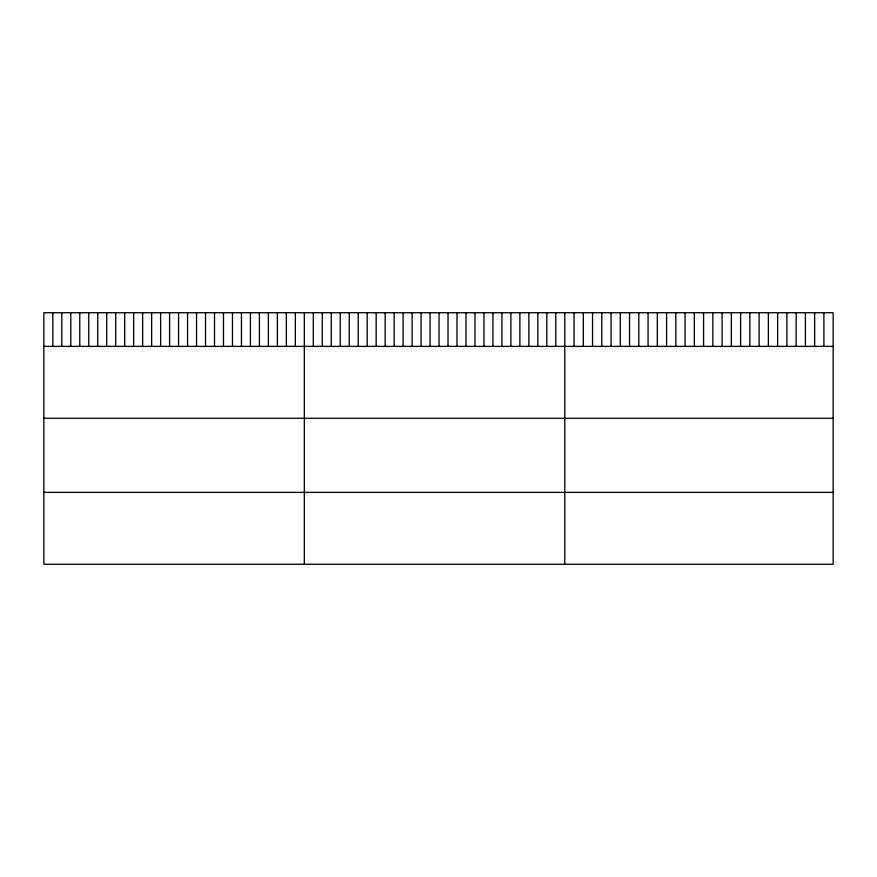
<?xml version="1.0" encoding="UTF-8"?>
<svg xmlns="http://www.w3.org/2000/svg" width="877" height="877" viewBox="0 0 877 877"><rect width="100%" height="100%" fill="white"/><g stroke="black" fill="none" stroke-linecap="round" stroke-linejoin="round"><path stroke-width="1.32" d="M833.15 346.382L833.15 564.273L43.85 564.273L43.85 312.727L833.15 312.727L833.15 346.382L43.85 346.382M43.85 418.285L833.15 418.285M43.85 492.37L833.15 492.37M823.898 312.727L823.898 346.382M814.645 312.727L814.645 346.382M805.393 312.727L805.393 346.382M796.13 312.727L796.13 346.382M786.877 312.727L786.877 346.382M777.625 312.727L777.625 346.382M768.373 312.727L768.373 346.382M759.12 312.727L759.12 346.382M749.868 312.727L749.868 346.382M740.616 312.727L740.616 346.382M731.352 312.727L731.352 346.382M722.1 312.727L722.1 346.382M712.848 312.727L712.848 346.382M703.595 312.727L703.595 346.382M694.343 312.727L694.343 346.382M685.09 312.727L685.09 346.382M675.838 312.727L675.838 346.382M666.586 312.727L666.586 346.382M657.322 312.727L657.322 346.382M648.07 312.727L648.07 346.382M638.818 312.727L638.818 346.382M629.565 312.727L629.565 346.382M620.313 312.727L620.313 346.382M611.061 312.727L611.061 346.382M601.808 312.727L601.808 346.382M592.545 312.727L592.545 346.382M583.293 312.727L583.293 346.382M574.04 312.727L574.04 346.382M564.788 312.727L564.788 564.273M555.81 312.727L555.81 346.382M546.82 312.727L546.82 346.382M537.842 312.727L537.842 346.382M528.864 312.727L528.864 346.382M519.875 312.727L519.875 346.382M510.896 312.727L510.896 346.382M501.918 312.727L501.918 346.382M492.94 312.727L492.94 346.382M483.951 312.727L483.951 346.382M474.972 312.727L474.972 346.382M465.994 312.727L465.994 346.382M457.005 312.727L457.005 346.382M448.026 312.727L448.026 346.382M439.048 312.727L439.048 346.382M430.059 312.727L430.059 346.382M421.081 312.727L421.081 346.382M412.102 312.727L412.102 346.382M403.113 312.727L403.113 346.382M394.135 312.727L394.135 346.382M385.156 312.727L385.156 346.382M376.167 312.727L376.167 346.382M367.189 312.727L367.189 346.382M358.211 312.727L358.211 346.382M349.232 312.727L349.232 346.382M340.243 312.727L340.243 346.382M331.265 312.727L331.265 346.382M322.287 312.727L322.287 346.382M313.297 312.727L313.297 346.382M304.319 312.727L304.319 564.273M295.341 312.727L295.341 346.382M286.351 312.727L286.351 346.382M277.373 312.727L277.373 346.382M268.395 312.727L268.395 346.382M259.406 312.727L259.406 346.382M250.427 312.727L250.427 346.382M241.449 312.727L241.449 346.382M232.471 312.727L232.471 346.382M223.482 312.727L223.482 346.382M214.503 312.727L214.503 346.382M205.525 312.727L205.525 346.382M196.536 312.727L196.536 346.382M187.557 312.727L187.557 346.382M178.579 312.727L178.579 346.382M169.59 312.727L169.59 346.382M160.612 312.727L160.612 346.382M151.633 312.727L151.633 346.382M142.644 312.727L142.644 346.382M133.666 312.727L133.666 346.382M124.687 312.727L124.687 346.382M115.698 312.727L115.698 346.382M106.72 312.727L106.72 346.382M97.742 312.727L97.742 346.382M88.763 312.727L88.763 346.382M79.774 312.727L79.774 346.382M70.796 312.727L70.796 346.382M61.818 312.727L61.818 346.382M52.828 312.727L52.828 346.382"/></g></svg>
